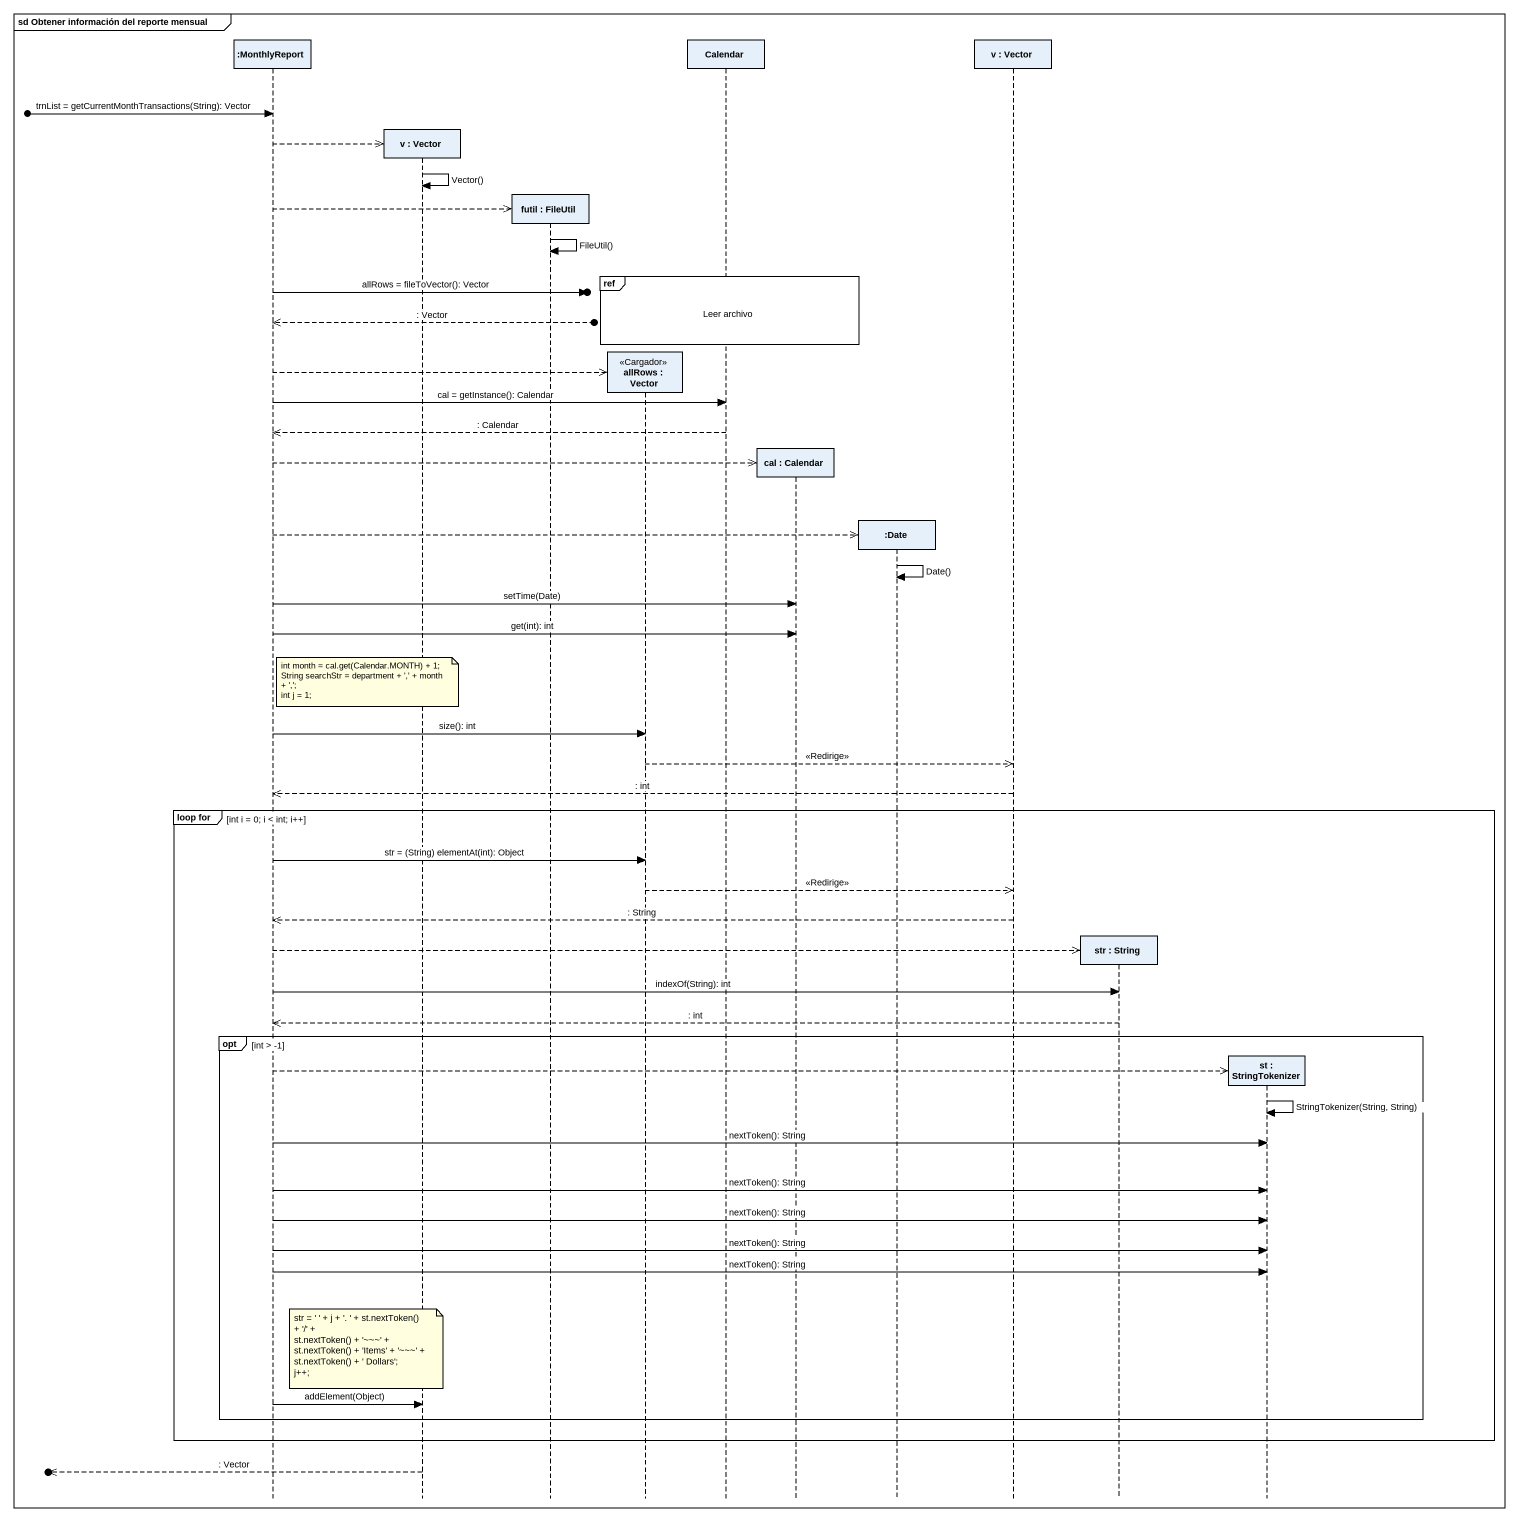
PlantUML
@startuml
mainframe sd Obtener información del reporte mensual
hide footbox
participant ":MonthlyReport" as MonthlyReport
participant "v : Vector" as v
participant "futil : FileUtil" as futil
participant "allRows : Vector" as allRows <<Cargador>>
participant Calendar
participant "cal : Calendar" as cal
participant ":Date" as Date
participant "v : Vector" as v_2
participant "str : String" as str
participant "st : StringTokenizer" as st

[o-> MonthlyReport : trnList = getCurrentMonthTransactions(String): Vector
MonthlyReport -->> v **
v -> v : Vector()
MonthlyReport -->> futil **
futil -> futil : FileUtil()
ref over allRows, Calendar, cal : Leer archivo
MonthlyReport ->o] : allRows = fileToVector(): Vector
MonthlyReport <<--o] : : Vector
MonthlyReport -->> allRows **
MonthlyReport -> Calendar : cal = getInstance(): Calendar
Calendar -->> MonthlyReport : : Calendar
MonthlyReport -->> cal **
MonthlyReport -->> Date **
Date -> Date : Date()
MonthlyReport -> cal : setTime(Date)
MonthlyReport -> cal : get(int): int
note over v
  int month = cal.get(Calendar.MONTH) + 1;
  String searchStr = department + ',' + month + ',';
  int j = 1;
end note
MonthlyReport -> allRows : size(): int
allRows -->> v_2 : <<Redirige>>
v_2 -->> MonthlyReport : : int
group loop for [int i = 0; i < int; i++]
  MonthlyReport -> allRows : str = (String) elementAt(int): Object
  allRows -->> v_2 : <<Redirige>>
  v_2 -->> MonthlyReport : : String
  MonthlyReport -->> str **
  MonthlyReport -> str : indexOf(String): int
  str -->> MonthlyReport : : int
  opt int > -1
    MonthlyReport -->> st **
    st -> st : StringTokenizer(String, String)
    MonthlyReport -> st : nextToken(): String
    MonthlyReport -> st : nextToken(): String
    MonthlyReport -> st : nextToken(): String
    MonthlyReport -> st : nextToken(): String
    MonthlyReport -> st : nextToken(): String
    note over v
      str = ' ' + j + '. ' + st.nextToken() + '/' +
      st.nextToken() + '~~~' +
      st.nextToken() + 'Items' + '~~~' +
      st.nextToken() + ' Dollars';
      j++;
    end note
    MonthlyReport -> v : addElement(Object)
  end
end
[o<<-- v : : Vector
@enduml
